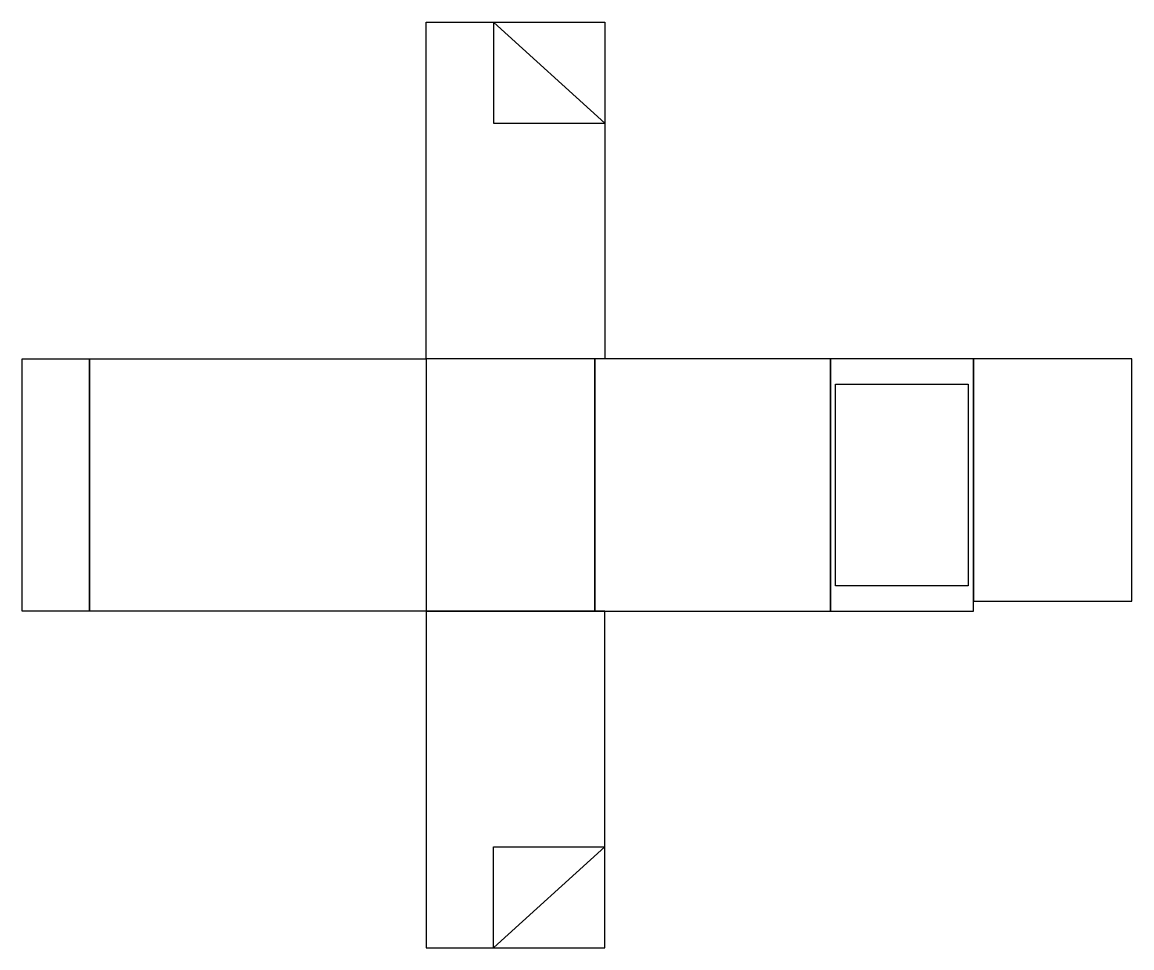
# Model space of a CAD drawing. Header units: millimetres. Extents: x -240 to 419, y -200 to 350.
import ezdxf

# ---------------------------------------------------------------- set-up
doc = ezdxf.new("R2010")
doc.units = ezdxf.units.MM
doc.layers.add('도면', color=6, linetype='Continuous')

msp = doc.modelspace()

# ---------------------------------------------------------------- linework, layer by layer
at = {"layer": '도면'}
for points in [[(0, 150), (0, 350), (106, 350), (106, 150)], [(-200, 0), (-240, 0), (-240, 150), (-200, 150)], [(0, 0), (-200, 0), (-200, 150), (0, 150)], [(0, 0), (100, 0), (100, 150), (0, 150)], [(100, 0), (240, 0), (240, 150), (100, 150)], [(240, 0), (325, 0), (325, 150), (240, 150)], [(325, 6), (419, 6), (419, 150), (325, 150)], [(281.34, 15.12), (243.08, 15.12), (243.08, 134.95), (321.9, 134.95), (321.9, 15.11)], [(0, 0), (0, -200), (106, -200), (106, 0)]]:
    msp.add_lwpolyline(points, close=True, dxfattribs=at)
for points in [[(0, 290), (0, 350), (40, 350), (40, 290), (106, 290), (40.05, 349.89)], [(0, -140), (0, -200), (40, -200), (40, -140), (106, -140), (40.05, -199.89)]]:
    msp.add_lwpolyline(points, dxfattribs=at)

doc.saveas('drawing.dxf')
